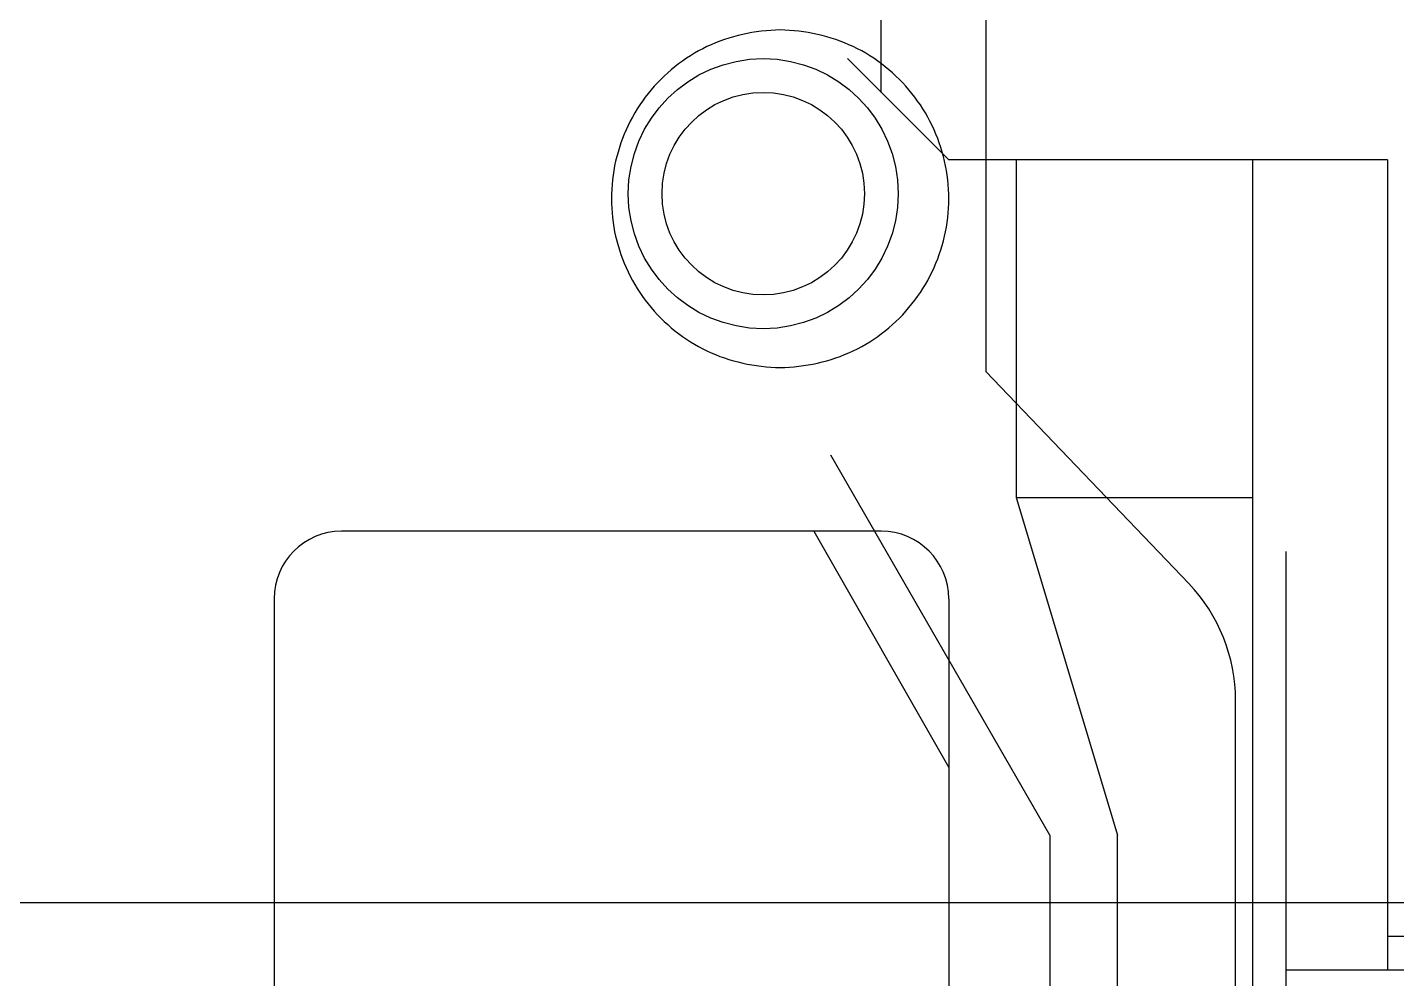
# Model space of a CAD drawing. Header units: inches. Extents: x 0 to 8.3, y 0 to 11.7.
# Drawn here: x 2.9973 to 3.157, y 0.964 to 1.0749 of the extents above; entities that cross this region are included whole.
import ezdxf

# ---------------------------------------------------------------- set-up
doc = ezdxf.new("R2010")
doc.units = ezdxf.units.IN
doc.header["$LTSCALE"] = 0.7622047244
doc.header["$MEASUREMENT"] = 0
doc.linetypes.add('HIDDEN', pattern=[0.2, 0.1, -0.1])
for name, color, linetype in [('03___PRT_ALL_CURVES', 7, 'CONTINUOUS'), ('03__ASM_ALL_CURVES', 7, 'CONTINUOUS'), ('DEFAULT_2', 8, 'HIDDEN')]:
    doc.layers.add(name, color=color, linetype=linetype)

msp = doc.modelspace()

# ---------------------------------------------------------------- linework, layer by layer
at = {"layer": '03___PRT_ALL_CURVES', "color": 8, "linetype": 'HIDDEN'}
for points in [[(3.085093432, 1.0746279882), (3.0821738272, 1.0745679421), (3.0762494511, 1.0733119102), (3.0691806618, 1.0676277396), (3.0652461929, 1.0594753519), (3.0652461929, 1.0504105457), (3.0691806618, 1.042258158), (3.0762494511, 1.0365739874), (3.0821738272, 1.0353179554), (3.085093432, 1.0352579094)], [(3.085093432, 1.0352579094), (3.0880130369, 1.0353179554), (3.093937413, 1.0365739874), (3.1010062023, 1.042258158), (3.1049406712, 1.0504105457), (3.1049406712, 1.0594753519), (3.1010062023, 1.0676277396), (3.093937413, 1.0733119102), (3.0880130369, 1.0745679421), (3.085093432, 1.0746279882)]]:
    msp.add_open_spline(points, degree=3, dxfattribs=at)
at = {"layer": '03__ASM_ALL_CURVES', "color": 8, "linetype": 'HIDDEN'}
for p, q in [((3.1091091801, 1.0859718594), (3.1091091801, 1.034790757)), ((3.1091091801, 1.034790757), (3.1327788196, 1.0100612829)), ((3.1382430383, 0.8389980669), (3.1382430383, 0.996449926))]:
    msp.add_line(p, q, dxfattribs=at)
at = {"layer": '03__ASM_ALL_CURVES', "color": 4, "linetype": 'CONTINUOUS'}
msp.add_line((2.6677705974, 0.9728563346), (3.163644315, 0.9728563346), dxfattribs=at)
at = {"layer": '03__ASM_ALL_CURVES', "color": 8, "linetype": 'HIDDEN'}
msp.add_arc((3.118557999, 0.996449926), 0.0196850394, 0, 43.7455483773, dxfattribs=at)
at = {"layer": 'DEFAULT_2', "color": 8, "linetype": 'HIDDEN'}
for p, q in [((3.0909989439, 1.3823051535), (3.0909989439, 1.0250544852)), ((3.0929674478, 1.2169508228), (3.0929674478, 1.0712815315)), ((3.0969044557, 1.0673445236), (3.0969044557, 1.2169508228)), ((3.1091091801, 1.0859718594), (3.1091091801, 1.034790757)), ((3.0929674478, 1.0712815315), (3.1047784714, 1.0594705078)), ((3.1559595738, 1.0594705078), (3.1047784714, 1.0594705078)), ((3.1126524872, 1.0594705078), (3.1126524872, 1.0201004291)), ((3.1402115423, 1.0594705078), (3.1402115423, 0.9216752323)), ((3.1441485502, 0.9138012165), (3.1441485502, 1.0594705078)), ((3.1559595738, 1.0594705078), (3.1559595738, 0.9649823189)), ((3.1091091801, 1.034790757), (3.1327788196, 1.0100612829)), ((3.116589495, 0.9807303504), (3.0909989439, 1.0250544852)), ((3.1126524872, 1.0201004291), (3.1402115423, 1.0201004291)), ((3.1126524872, 1.0201004291), (3.1244635108, 0.9807303504)), ((3.0969044557, 1.0161634212), (3.0339123297, 1.0161634212)), ((3.0890304399, 1.0161634212), (3.1047784714, 0.9886043661)), ((3.0260383139, 1.0082894055), (3.0260383139, 0.9452972795)), ((3.1047784714, 1.0082894055), (3.1047784714, 0.9452972795)), ((3.1382430383, 0.898053185), (3.1382430383, 0.996449926)), ((3.116589495, 0.9807303504), (3.116589495, 0.9177382244)), ((3.1244635108, 0.9216752323), (3.1244635108, 0.9807303504)), ((3.1618650856, 0.9689193267), (3.1559595738, 0.9689193267)), ((3.2346997313, 0.9649823189), (3.1441485502, 0.9649823189))]:
    msp.add_line(p, q, dxfattribs=at)
for radius in [0.0157480315, 0.0118110236]:
    msp.add_circle((3.0831249281, 1.0555335), radius, dxfattribs=at)
for centre, radius, start, end in [((3.0339123297, 1.0082894055), 0.0078740157, 90, 180), ((3.0969044557, 1.0082894055), 0.0078740157, 0, 90), ((3.118557999, 0.996449926), 0.0196850394, 0, 43.7455483773)]:
    msp.add_arc(centre, radius, start, end, dxfattribs=at)

doc.saveas('drawing.dxf')
